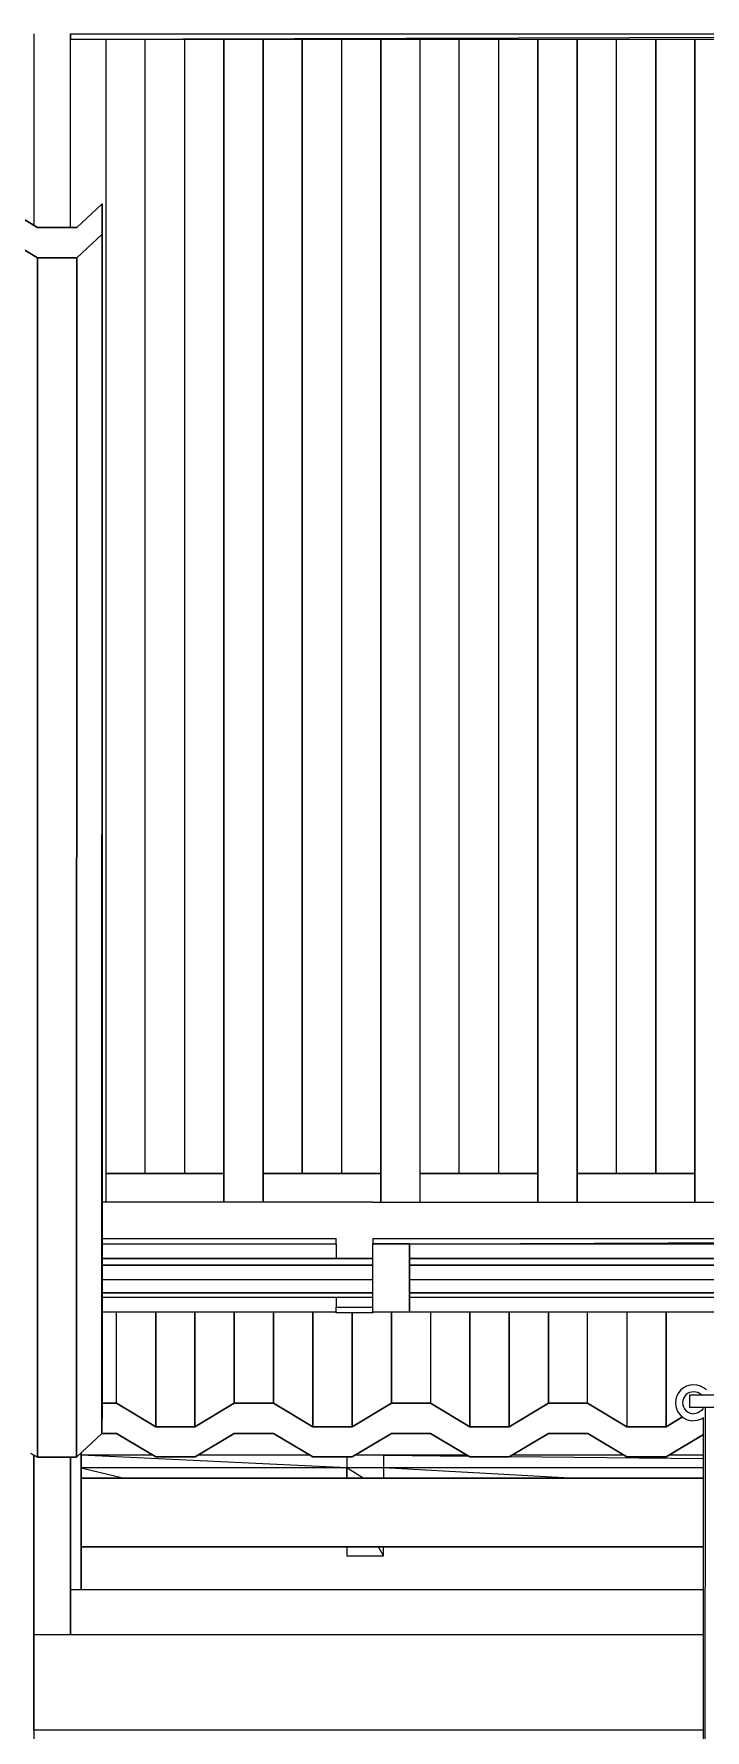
# Model space of a CAD drawing. Extents: x -43 to 90, y 6 to 81.
# Drawn here: x 5.152 to 6.617, y 19.711 to 23.414 of the extents above; entities that cross this region are included whole.
import ezdxf

# ---------------------------------------------------------------- set-up
doc = ezdxf.new("R2010")
doc.units = 0
doc.header["$LTSCALE"] = 0.1
doc.header["$MEASUREMENT"] = 0
doc.layers.add('cobertura nova', color=4, linetype='CONTINUOUS')
doc.layers.add('hachures cobertura', color=252, linetype='CONTINUOUS')

msp = doc.modelspace()

# ---------------------------------------------------------------- linework, layer by layer
at = {"layer": 'cobertura nova'}
for p, q in [((5.1517, 23.414), (5.1517, 22.9963)), ((5.2317, 23.414), (7.1406, 23.414)), ((5.2317, 23.414), (5.2317, 23.4015)), ((5.2317, 22.9916), (5.2317, 23.414)), ((7.1406, 23.4077), (5.2317, 23.4015)), ((7.1406, 23.4015), (5.2317, 23.4015)), ((5.0737, 23.0433), (5.1594, 22.9916)), ((5.1594, 22.9916), (5.0737, 23.0433)), ((5.2451, 22.9916), (5.3004, 23.0433)), ((5.3004, 23.0433), (5.2451, 22.9916)), ((5.3004, 23.0433), (5.3003, 22.9771)), ((5.3003, 22.9771), (5.3004, 23.0433)), ((5.3004, 23.0433), (5.3004, 23.0433)), ((5.3004, 23.0433), (5.3004, 20.4241)), ((5.3004, 20.4241), (5.3004, 23.0425)), ((5.1593, 22.9254), (5.0736, 22.9771)), ((5.0736, 22.9771), (5.1593, 22.9254)), ((5.1594, 22.9916), (5.2451, 22.9916)), ((5.2451, 22.9916), (5.1594, 22.9916)), ((5.3003, 22.9771), (5.245, 22.9254)), ((5.245, 22.9254), (5.3003, 22.9771)), ((5.3002, 20.3579), (5.3003, 22.9771)), ((5.1592, 20.3062), (5.1593, 22.9254)), ((5.245, 22.9254), (5.1593, 22.9254)), ((5.1593, 22.9254), (5.245, 22.9254)), ((5.1594, 22.9254), (5.1594, 22.9254)), ((5.2449, 20.3062), (5.245, 22.9254)), ((5.5659, 20.9258), (5.3088, 20.9258)), ((5.3088, 20.9258), (5.5659, 20.9258)), ((5.9088, 20.9258), (5.6517, 20.9258)), ((5.6517, 20.9258), (5.9088, 20.9258)), ((6.2517, 20.9258), (5.9945, 20.9258)), ((5.9945, 20.9258), (6.2517, 20.9258)), ((6.5945, 20.9258), (6.3374, 20.9258)), ((6.3374, 20.9258), (6.5945, 20.9258)), ((5.8117, 20.8635), (5.3004, 20.8635)), ((5.8917, 20.8635), (5.8117, 20.8635)), ((5.8917, 20.8635), (6.8036, 20.8635)), ((5.3004, 20.7838), (5.8117, 20.7838)), ((5.8117, 20.7713), (5.8117, 20.7838)), ((5.8917, 20.7838), (6.7683, 20.7838)), ((5.8917, 20.7838), (5.8917, 20.7713)), ((5.8917, 20.7838), (5.8917, 20.7728)), ((5.8117, 20.7713), (5.3004, 20.7713)), ((5.3004, 20.7403), (5.8916, 20.7403)), ((5.8916, 20.7403), (5.3004, 20.7403)), ((5.8117, 20.7713), (5.8117, 20.7403)), ((5.8916, 20.7728), (5.8916, 20.7728)), ((5.8916, 20.7728), (5.9716, 20.7728)), ((5.8916, 20.6228), (5.8916, 20.7728)), ((5.8917, 20.7713), (6.7647, 20.7756)), ((6.7628, 20.7713), (5.8917, 20.7713)), ((5.9716, 20.7713), (5.9716, 20.6228)), ((5.9716, 20.6228), (5.9716, 20.7713)), ((5.9716, 20.7403), (6.7491, 20.7403)), ((6.7491, 20.7403), (5.9716, 20.7403)), ((5.3004, 20.7254), (5.8916, 20.7254)), ((5.8916, 20.7254), (5.3004, 20.7254)), ((5.9716, 20.7254), (6.7425, 20.7254)), ((6.7425, 20.7254), (5.9716, 20.7254)), ((5.3004, 20.6942), (5.8916, 20.6942)), ((5.9716, 20.6942), (6.7287, 20.6942)), ((5.8916, 20.6652), (5.3004, 20.6652)), ((5.3004, 20.6652), (5.8916, 20.6652)), ((5.8916, 20.6552), (5.3004, 20.6552)), ((5.8117, 20.6552), (5.8117, 20.6343)), ((5.8117, 20.6218), (5.8117, 20.6343)), ((5.8117, 20.6343), (5.8916, 20.6343)), ((6.7159, 20.6652), (5.9716, 20.6652)), ((5.9716, 20.6652), (6.7159, 20.6652)), ((6.7115, 20.6552), (5.9716, 20.6552)), ((5.8117, 20.6228), (5.3004, 20.6228)), ((5.8917, 20.6218), (5.8117, 20.6218)), ((5.9716, 20.6228), (5.8916, 20.6228)), ((5.8917, 20.6228), (5.8917, 20.6218)), ((6.6971, 20.6228), (5.9716, 20.6228)), ((6.5587, 20.4471), (6.5551, 20.4403)), ((6.5636, 20.4531), (6.5587, 20.4471)), ((6.5696, 20.458), (6.5636, 20.4531)), ((6.5764, 20.4616), (6.5696, 20.458)), ((6.5782, 20.4452), (6.5745, 20.4422)), ((6.5838, 20.4639), (6.5764, 20.4616)), ((6.5823, 20.4474), (6.5782, 20.4452)), ((6.5868, 20.4487), (6.5823, 20.4474)), ((6.5915, 20.4646), (6.5838, 20.4639)), ((6.5915, 20.4492), (6.5868, 20.4487)), ((6.5992, 20.4639), (6.5915, 20.4646)), ((6.5962, 20.4487), (6.5915, 20.4492)), ((6.6007, 20.4474), (6.5962, 20.4487)), ((6.6066, 20.4616), (6.5992, 20.4639)), ((6.6048, 20.4452), (6.6007, 20.4474)), ((6.6085, 20.4422), (6.6048, 20.4452)), ((6.6134, 20.458), (6.6066, 20.4616)), ((6.6194, 20.4531), (6.6134, 20.458)), ((5.3004, 20.4241), (5.3002, 20.3579)), ((5.3318, 20.4241), (5.3004, 20.4241)), ((5.3004, 20.4241), (5.3318, 20.4241)), ((5.4175, 20.3728), (5.3318, 20.4241)), ((5.3318, 20.4241), (5.4175, 20.3728)), ((5.5889, 20.4241), (5.5032, 20.3728)), ((5.5032, 20.3728), (5.5889, 20.4241)), ((5.6746, 20.4241), (5.5889, 20.4241)), ((5.5889, 20.4241), (5.5889, 20.4241)), ((5.5889, 20.4241), (5.6746, 20.4241)), ((5.7603, 20.3728), (5.6746, 20.4241)), ((5.6746, 20.4241), (5.6746, 20.4241)), ((5.6746, 20.4241), (5.7603, 20.3728)), ((5.9318, 20.4241), (5.8461, 20.3728)), ((5.8461, 20.3728), (5.9318, 20.4241)), ((6.0175, 20.4241), (5.9318, 20.4241)), ((5.9318, 20.4241), (5.9318, 20.4241)), ((5.9318, 20.4241), (6.0175, 20.4241)), ((6.1032, 20.3728), (6.0175, 20.4241)), ((6.0175, 20.4241), (6.1032, 20.3728)), ((6.2746, 20.4241), (6.1889, 20.3728)), ((6.1889, 20.3728), (6.2746, 20.4241)), ((6.3603, 20.4241), (6.2746, 20.4241)), ((6.2746, 20.4241), (6.2746, 20.4241)), ((6.2746, 20.4241), (6.3603, 20.4241)), ((6.4461, 20.3728), (6.3603, 20.4241)), ((6.3603, 20.4241), (6.4461, 20.3728)), ((6.5528, 20.4329), (6.5521, 20.4252)), ((6.5521, 20.4252), (6.5528, 20.4175)), ((6.5551, 20.4403), (6.5528, 20.4329)), ((6.5528, 20.4175), (6.5551, 20.4101)), ((6.5551, 20.4101), (6.5587, 20.4033)), ((6.568, 20.4299), (6.5675, 20.4252)), ((6.5675, 20.4252), (6.568, 20.4205)), ((6.5693, 20.4344), (6.568, 20.4299)), ((6.568, 20.4205), (6.5693, 20.416)), ((6.5716, 20.4385), (6.5693, 20.4344)), ((6.5693, 20.416), (6.5716, 20.4119)), ((6.5745, 20.4422), (6.5716, 20.4385)), ((6.5716, 20.4119), (6.5745, 20.4083)), ((6.5745, 20.4083), (6.5782, 20.4053)), ((6.5823, 20.442), (6.5823, 20.4149)), ((6.659, 20.442), (6.5823, 20.442)), ((6.659, 20.4149), (6.5823, 20.4149)), ((6.6085, 20.4083), (6.6048, 20.4053)), ((6.6086, 20.442), (6.6085, 20.4422)), ((6.6114, 20.4119), (6.6085, 20.4083)), ((6.6131, 20.4149), (6.6114, 20.4119)), ((6.6166, 20.4149), (6.6141, 15.3388)), ((5.5032, 20.3728), (5.4175, 20.3728)), ((5.4175, 20.3728), (5.4175, 20.3728)), ((5.4175, 20.3728), (5.5032, 20.3728)), ((5.5032, 20.3728), (5.5032, 20.3728)), ((5.8461, 20.3728), (5.7603, 20.3728)), ((5.7603, 20.3728), (5.7603, 20.3728)), ((5.7603, 20.3728), (5.8461, 20.3728)), ((5.8461, 20.3728), (5.8461, 20.3728)), ((6.1889, 20.3728), (6.1032, 20.3728)), ((6.1032, 20.3728), (6.1032, 20.3728)), ((6.1032, 20.3728), (6.1889, 20.3728)), ((6.1889, 20.3728), (6.1889, 20.3728)), ((6.5318, 20.3728), (6.4461, 20.3728)), ((6.4461, 20.3728), (6.5318, 20.3728)), ((6.5675, 20.3942), (6.5318, 20.3728)), ((6.5318, 20.3728), (6.5675, 20.3942)), ((6.5318, 20.3728), (6.5318, 20.3728)), ((6.5587, 20.4033), (6.5636, 20.3973)), ((6.5636, 20.3973), (6.5696, 20.3924)), ((6.5696, 20.3924), (6.5764, 20.3888)), ((6.5764, 20.3888), (6.5838, 20.3866)), ((6.5782, 20.4053), (6.5823, 20.4031)), ((6.5823, 20.4031), (6.5868, 20.4017)), ((6.5838, 20.3866), (6.5915, 20.3858)), ((6.5868, 20.4017), (6.5915, 20.4012)), ((6.5962, 20.4017), (6.5915, 20.4012)), ((6.5992, 20.3866), (6.5915, 20.3858)), ((6.6007, 20.4031), (6.5962, 20.4017)), ((6.6066, 20.3888), (6.5992, 20.3866)), ((6.6048, 20.4053), (6.6007, 20.4031)), ((6.6134, 20.3924), (6.6066, 20.3888)), ((6.6141, 15.3388), (6.6133, 20.3924)), ((5.2449, 20.3062), (5.3002, 20.3579)), ((5.3002, 20.3579), (5.2449, 20.3062)), ((5.3002, 20.3583), (5.3319, 20.3583)), ((5.3319, 20.3583), (5.3002, 20.3583)), ((5.3319, 20.3583), (5.4176, 20.307)), ((5.4176, 20.307), (5.3319, 20.3583)), ((5.3319, 20.3583), (5.3319, 20.3583)), ((5.5033, 20.307), (5.589, 20.3583)), ((5.589, 20.3583), (5.5033, 20.307)), ((5.589, 20.3583), (5.6747, 20.3583)), ((5.6747, 20.3583), (5.589, 20.3583)), ((5.589, 20.3583), (5.589, 20.3583)), ((5.6747, 20.3583), (5.7605, 20.307)), ((5.7605, 20.307), (5.6747, 20.3583)), ((5.6747, 20.3583), (5.6747, 20.3583)), ((5.8462, 20.307), (5.9319, 20.3583)), ((5.9319, 20.3583), (5.8462, 20.307)), ((5.9319, 20.3583), (6.0176, 20.3583)), ((6.0176, 20.3583), (5.9319, 20.3583)), ((5.9319, 20.3583), (5.9319, 20.3583)), ((6.0176, 20.3583), (6.1033, 20.307)), ((6.1033, 20.307), (6.0176, 20.3583)), ((6.0176, 20.3583), (6.0176, 20.3583)), ((6.189, 20.307), (6.2747, 20.3583)), ((6.2747, 20.3583), (6.189, 20.307)), ((6.2747, 20.3583), (6.3605, 20.3583)), ((6.3605, 20.3583), (6.2747, 20.3583)), ((6.2747, 20.3583), (6.2747, 20.3583)), ((6.3605, 20.3583), (6.4462, 20.307)), ((6.4462, 20.307), (6.3605, 20.3583)), ((6.3605, 20.3583), (6.3605, 20.3583)), ((6.5319, 20.307), (6.6133, 20.3558)), ((6.6133, 20.3558), (6.5319, 20.307)), ((5.1451, 20.3148), (5.1592, 20.3062)), ((5.1592, 20.3062), (5.1451, 20.3148)), ((5.1516, 19.7648), (5.1516, 20.3108)), ((5.1516, 19.7648), (5.1516, 20.3108)), ((5.1516, 20.3108), (5.1516, 19.7648)), ((5.1592, 20.3062), (5.1592, 20.3062)), ((5.1592, 20.3062), (5.2449, 20.3062)), ((5.2449, 20.3062), (5.1592, 20.3062)), ((5.2316, 19.9195), (5.2316, 20.3062)), ((5.2316, 20.3062), (5.2316, 19.9195)), ((5.2316, 19.9195), (5.2316, 20.3062)), ((5.2449, 20.3062), (5.2449, 20.3062)), ((5.2546, 20.0168), (5.2546, 20.3153)), ((5.2546, 20.2607), (5.2546, 20.3153)), ((5.2546, 20.3153), (5.2546, 20.0168)), ((5.4113, 20.3107), (5.2546, 20.3107)), ((5.8346, 20.2835), (5.2546, 20.3107)), ((5.4176, 20.307), (5.5033, 20.307)), ((5.5033, 20.307), (5.4176, 20.307)), ((5.4176, 20.307), (5.4176, 20.307)), ((5.5033, 20.307), (5.5033, 20.307)), ((5.7542, 20.3107), (5.5096, 20.3107)), ((5.7605, 20.307), (5.8462, 20.307)), ((5.8462, 20.307), (5.7605, 20.307)), ((5.7605, 20.307), (5.7605, 20.307)), ((5.8346, 20.307), (5.8346, 20.2835)), ((5.8462, 20.307), (5.8462, 20.307)), ((5.9146, 20.3107), (5.8525, 20.3107)), ((6.097, 20.3107), (5.9146, 20.3107)), ((5.9146, 20.3107), (6.1004, 20.3087)), ((5.9146, 20.3107), (5.9146, 20.2835)), ((6.1033, 20.307), (6.189, 20.307)), ((6.189, 20.307), (6.1033, 20.307)), ((6.1033, 20.307), (6.1033, 20.307)), ((6.189, 20.307), (6.189, 20.307)), ((6.1903, 20.3078), (6.6134, 20.3032)), ((6.4399, 20.3107), (6.1953, 20.3107)), ((6.4462, 20.307), (6.5319, 20.307)), ((6.5319, 20.307), (6.4462, 20.307)), ((6.4462, 20.307), (6.4462, 20.307)), ((6.5319, 20.307), (6.5319, 20.307)), ((6.6134, 20.3107), (6.5382, 20.3107)), ((5.8346, 20.2835), (5.2546, 20.2835)), ((5.2546, 20.2835), (5.3483, 20.2607)), ((5.2546, 20.2607), (5.9146, 20.2607)), ((5.2546, 20.1107), (5.2546, 20.2607)), ((5.9146, 20.2607), (5.2546, 20.2607)), ((5.2546, 20.2607), (5.2546, 20.1107)), ((5.8346, 20.2835), (5.8346, 20.2607)), ((5.8346, 20.2607), (5.8346, 20.2835)), ((5.9146, 20.2835), (5.8346, 20.2835)), ((5.8703, 20.2607), (5.8346, 20.2835)), ((6.3217, 20.2607), (5.9146, 20.2835)), ((5.9146, 20.2835), (5.9146, 20.2607)), ((6.6134, 20.2835), (5.9146, 20.2835)), ((5.9146, 20.2607), (5.9946, 20.2607)), ((5.9946, 20.2607), (5.9146, 20.2607)), ((5.9946, 20.2607), (6.6134, 20.2607)), ((6.6134, 20.2607), (5.9946, 20.2607)), ((5.9146, 20.1107), (5.2546, 20.1107)), ((5.2546, 20.1107), (5.9146, 20.1107)), ((5.2546, 20.0168), (5.2546, 20.1107)), ((5.8346, 20.1107), (5.8346, 20.0913)), ((5.9146, 20.0913), (5.9036, 20.1107)), ((5.9946, 20.1107), (5.9146, 20.1107)), ((5.9146, 20.1107), (5.9946, 20.1107)), ((5.9146, 20.0913), (5.9146, 20.1107)), ((6.6134, 20.1107), (5.9946, 20.1107)), ((5.9946, 20.1107), (6.6134, 20.1107)), ((5.8346, 20.0913), (5.9146, 20.0913)), ((5.1516, 20.0168), (5.1516, 20.0168)), ((6.6134, 20.0168), (5.2316, 20.0168)), ((5.1517, 19.7105), (5.1517, 19.9195)), ((5.1517, 19.9195), (6.6134, 19.9195)), ((5.1517, 19.7648), (5.1516, 19.7648)), ((5.1516, 19.7648), (5.1516, 19.7648)), ((5.1516, 19.7648), (5.1516, 19.7648)), ((5.1516, 19.7648), (5.1516, 19.7648)), ((5.1516, 19.7648), (5.1517, 19.7648)), ((5.1516, 19.7648), (5.1516, 19.5216)), ((5.1517, 19.7105), (5.1516, 19.5216)), ((6.6135, 19.7105), (5.1517, 19.7105))]:
    msp.add_line(p, q, dxfattribs=at)
at = {"layer": 'hachures cobertura'}
for p, q in [((5.3088, 23.4015), (5.3088, 20.8635)), ((5.3945, 20.9258), (5.3945, 23.4015)), ((5.4802, 23.4015), (5.4802, 20.9258)), ((5.5659, 20.8635), (5.5659, 23.4015)), ((5.5659, 23.4015), (5.5659, 20.8635)), ((5.6517, 20.8635), (5.6517, 23.4015)), ((5.6517, 23.4015), (5.6517, 20.8635)), ((5.7374, 23.4015), (5.7374, 20.9258)), ((5.7374, 20.9258), (5.7374, 23.4015)), ((5.8231, 23.4015), (5.8231, 20.9258)), ((5.9088, 20.8635), (5.9088, 23.4015)), ((5.9088, 23.4015), (5.9088, 20.8635)), ((5.9945, 20.8635), (5.9945, 23.4015)), ((6.0802, 20.9258), (6.0802, 23.4015)), ((6.1659, 23.4015), (6.1659, 20.9258)), ((6.2517, 20.8635), (6.2517, 23.4015)), ((6.2517, 23.4015), (6.2517, 20.8635)), ((6.3374, 23.4015), (6.3374, 20.8635)), ((6.3374, 20.8635), (6.3374, 23.4015)), ((6.4231, 20.9258), (6.4231, 23.4015)), ((6.5088, 20.9258), (6.5088, 23.4015)), ((6.5088, 23.4015), (6.5088, 20.9258)), ((6.5945, 20.8635), (6.5945, 23.4015)), ((6.5945, 23.4015), (6.5945, 20.8635)), ((5.1593, 22.9254), (5.1592, 20.3062)), ((5.245, 22.9254), (5.2449, 20.3062)), ((5.3318, 20.4241), (5.3318, 20.6228)), ((5.4175, 20.6228), (5.4175, 20.3728)), ((5.4175, 20.3728), (5.4175, 20.6228)), ((5.5032, 20.6228), (5.5032, 20.3728)), ((5.5032, 20.3728), (5.5032, 20.6228)), ((5.5889, 20.6228), (5.5889, 20.4241)), ((5.5889, 20.4241), (5.5889, 20.6228)), ((5.6746, 20.6228), (5.6746, 20.4241)), ((5.6746, 20.4241), (5.6746, 20.6228)), ((5.7603, 20.6228), (5.7603, 20.3728)), ((5.7603, 20.3728), (5.7603, 20.6228)), ((5.846, 20.6218), (5.8461, 20.3728)), ((5.8461, 20.3728), (5.846, 20.6218)), ((5.9318, 20.6228), (5.9318, 20.4241)), ((5.9318, 20.4241), (5.9318, 20.6228)), ((6.0175, 20.6228), (6.0175, 20.4241)), ((6.1032, 20.6228), (6.1032, 20.3728)), ((6.1032, 20.3728), (6.1032, 20.6228)), ((6.1889, 20.6228), (6.1889, 20.3728)), ((6.1889, 20.3728), (6.1889, 20.6228)), ((6.2746, 20.6228), (6.2746, 20.4241)), ((6.2746, 20.4241), (6.2746, 20.6228)), ((6.3603, 20.4241), (6.3603, 20.6228)), ((6.446, 20.6228), (6.4461, 20.3728)), ((6.5318, 20.6228), (6.5318, 20.3728)), ((6.5318, 20.3728), (6.5318, 20.6228))]:
    msp.add_line(p, q, dxfattribs=at)

doc.saveas('drawing.dxf')
